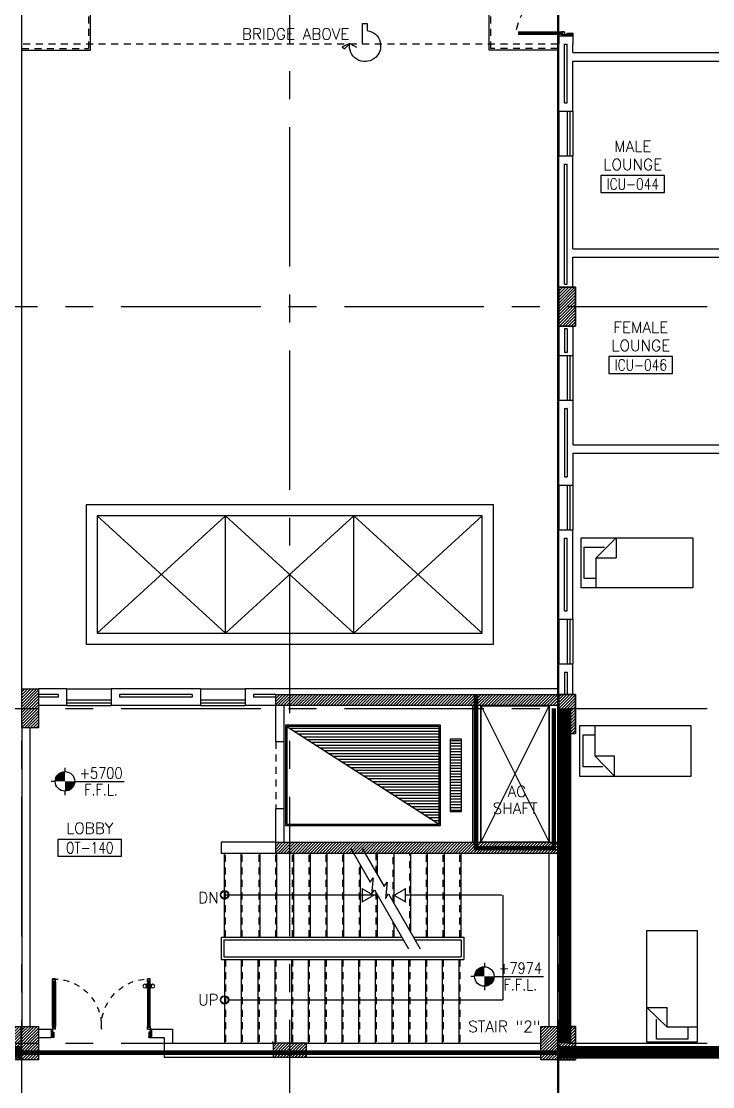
# Model space of a CAD drawing. Extents: x 275967.8 to 276060, y 57291.9 to 57371.4.
# Drawn here: x 276010.75 to 276023.13, y 57329.2 to 57348.29 of the extents above; entities that cross this region are included whole.
import ezdxf
from ezdxf.enums import TextEntityAlignment as Align

# ---------------------------------------------------------------- set-up
doc = ezdxf.new("R2010")
doc.units = 0
doc.header["$MEASUREMENT"] = 0
for name, pattern in [('CENTERX2', [4, 2.5, -0.5, 0.5, -0.5]), ('DASHED', [0.75, 0.5, -0.25]), ('HIDDEN', [0.375, 0.25, -0.125]), ('HIDDEN2', [0.1875, 0.125, -0.0625])]:
    doc.linetypes.add(name, pattern=pattern)
doc.layers.get('0').update_dxf_attribs({"linetype": 'CONTINUOUS'})
for name, color, linetype in [('AXES', 11, 'CENTERX2'), ('COL', 5, 'CONTINUOUS'), ('DOOR', 7, 'CONTINUOUS'), ('FireCompart', 7, 'DASHED'), ('firezone', 4, 'CONTINUOUS'), ('FUR', 4, 'CONTINUOUS'), ('HAT', 8, 'CONTINUOUS'), ('HIDDEN', 9, 'HIDDEN2'), ('INSUL', 4, 'CONTINUOUS'), ('LEV-PL', 3, 'CONTINUOUS'), ('LIFTS', 3, 'CONTINUOUS'), ('RM-BOX', 4, 'CONTINUOUS'), ('RM-NAME', 2, 'CONTINUOUS'), ('RM-NO', 2, 'CONTINUOUS'), ('ROOF', 7, 'CONTINUOUS'), ('SHAFT', 3, 'CONTINUOUS'), ('SkyLight', 7, 'CONTINUOUS'), ('STR', 5, 'CONTINUOUS'), ('WALL', 2, 'CONTINUOUS'), ('WIN', 3, 'CONTINUOUS')]:
    doc.layers.add(name, color=color, linetype=linetype)
doc.styles.add('ROMANS', font='ROMANS.shx', dxfattribs={"width": 0.6})
doc.styles.add('S', font='ROMANS.SHX')
doc.styles.get("Standard").update_dxf_attribs({"font": 'TXT.shx'})
doc.linetypes.add('SMOKE', pattern='A,0.5,-0.2,["SMOKE",Standard,S=0.1,R=0,X=-0.1,Y=-0.05],-0.5', length=1.2)

# ---------------------------------------------------------------- blocks, each defined once
blk = doc.blocks.new('RM1')
at = {"layer": 'RM-BOX'}
blk.add_lwpolyline([(570, -200), (-570, -200), (-570, -500), (570, -500)], close=True, dxfattribs=at)
at = {"layer": 'RM-NAME', "style": 'ROMANS'}
for tag, p in [('ROOMNAME1', (0, 324)), ('ROOMNAME2', (0, 0))]:
    blk.add_attdef(tag, text='', height=200, dxfattribs=at).set_placement(p, align=Align.MIDDLE)
at = {"layer": 'RM-NO', "style": 'ROMANS', "width": 0.8}
blk.add_attdef('ROOMNO', text='', height=200, dxfattribs=at).set_placement((0, -350), align=Align.MIDDLE)
blk = doc.blocks.new('*X642')
at = {"color": 0}
for p, q in [((61359, 153159), (61540, 153340)), ((61359, 153212), (61487, 153340)), ((61359, 153265), (61434, 153340)), ((61359, 153318), (61380, 153340)), ((61393, 153140), (61593, 153340)), ((61446, 153140), (61646, 153340)), ((61499, 153140), (61699, 153340)), ((61552, 153140), (61752, 153340)), ((61605, 153140), (61805, 153340)), ((61658, 153140), (61858, 153340)), ((61711, 153140), (61911, 153340)), ((61764, 153140), (61964, 153340)), ((61817, 153140), (62017, 153340)), ((61870, 153140), (62070, 153340)), ((61923, 153140), (62123, 153340)), ((61976, 153140), (62176, 153340)), ((62029, 153140), (62229, 153340)), ((62082, 153140), (62282, 153340)), ((62135, 153140), (62335, 153340)), ((62188, 153140), (62388, 153340)), ((62241, 153140), (62441, 153340)), ((62294, 153140), (62494, 153340)), ((62347, 153140), (62547, 153340)), ((62400, 153140), (62600, 153340)), ((62453, 153140), (62653, 153340)), ((62506, 153140), (62706, 153340)), ((62559, 153140), (62759, 153340)), ((62612, 153140), (62812, 153340)), ((62665, 153140), (62865, 153340)), ((62718, 153140), (62918, 153340)), ((62771, 153140), (62971, 153340)), ((62825, 153140), (63025, 153340)), ((62878, 153140), (63078, 153340)), ((62931, 153140), (63131, 153340)), ((62984, 153140), (63184, 153340)), ((63037, 153140), (63237, 153340)), ((63090, 153140), (63290, 153340)), ((63143, 153140), (63343, 153340)), ((63196, 153140), (63396, 153340)), ((63249, 153140), (63449, 153340)), ((63302, 153140), (63502, 153340)), ((63355, 153140), (63555, 153340)), ((63408, 153140), (63608, 153340)), ((63461, 153140), (63661, 153340)), ((63514, 153140), (63714, 153340)), ((63567, 153140), (63767, 153340)), ((63620, 153140), (63820, 153340)), ((63673, 153140), (63873, 153340)), ((63726, 153140), (63926, 153340)), ((63779, 153140), (63979, 153340)), ((63832, 153140), (64032, 153340)), ((63885, 153140), (64085, 153340)), ((63938, 153140), (64138, 153340)), ((63991, 153140), (64191, 153340)), ((64044, 153140), (64244, 153340)), ((64097, 153140), (64297, 153340)), ((64150, 153140), (64350, 153340)), ((64203, 153140), (64403, 153340)), ((64256, 153140), (64456, 153340)), ((64309, 153140), (64509, 153340)), ((64362, 153140), (64562, 153340)), ((64416, 153140), (64616, 153340)), ((64469, 153140), (64669, 153340)), ((64522, 153140), (64722, 153340)), ((64575, 153140), (64775, 153340)), ((64628, 153140), (64828, 153340)), ((64681, 153140), (64881, 153340)), ((64734, 153140), (64934, 153340)), ((64787, 153140), (64987, 153340)), ((64840, 153140), (65040, 153340)), ((64893, 153140), (65093, 153340)), ((64946, 153140), (65146, 153340)), ((64999, 153140), (65199, 153340)), ((65052, 153140), (65252, 153340)), ((65105, 153140), (65305, 153340)), ((65158, 153140), (65358, 153340)), ((65211, 153140), (65411, 153340)), ((65264, 153140), (65464, 153340)), ((65317, 153140), (65517, 153340)), ((65370, 153140), (65570, 153340)), ((65423, 153140), (65623, 153340)), ((65476, 153140), (65676, 153340)), ((65529, 153140), (65729, 153340)), ((65582, 153140), (65782, 153340)), ((65635, 153140), (65835, 153340)), ((65688, 153140), (65888, 153340)), ((65741, 153140), (65941, 153340)), ((65794, 153140), (65994, 153340)), ((65847, 153140), (66047, 153340)), ((65900, 153140), (66100, 153340)), ((65953, 153140), (66153, 153340)), ((66007, 153140), (66207, 153340)), ((66060, 153140), (66260, 153340)), ((66113, 153140), (66313, 153340)), ((66166, 153140), (66366, 153340)), ((66219, 153140), (66409, 153330)), ((66272, 153140), (66409, 153277)), ((66325, 153140), (66409, 153224)), ((66378, 153140), (66409, 153171))]:
    blk.add_line(p, q, dxfattribs=at)
blk = doc.blocks.new('*X641')
at = {"color": 0}
for p, q in [((61359, 155811), (61538, 155990)), ((61359, 155864), (61485, 155990)), ((61359, 155917), (61432, 155990)), ((61359, 155970), (61379, 155990)), ((61391, 155790), (61591, 155990)), ((61444, 155790), (61644, 155990)), ((61497, 155790), (61697, 155990)), ((61550, 155790), (61750, 155990)), ((61603, 155790), (61803, 155990)), ((61656, 155790), (61856, 155990)), ((61709, 155790), (61909, 155990)), ((61762, 155790), (61962, 155990)), ((61815, 155790), (62015, 155990)), ((61868, 155790), (62068, 155990)), ((61921, 155790), (62121, 155990)), ((61974, 155790), (62174, 155990)), ((62027, 155790), (62227, 155990)), ((62080, 155790), (62280, 155990)), ((62133, 155790), (62333, 155990)), ((62186, 155790), (62386, 155990)), ((62240, 155790), (62440, 155990)), ((62293, 155790), (62493, 155990)), ((62346, 155790), (62546, 155990)), ((62399, 155790), (62599, 155990)), ((62452, 155790), (62652, 155990)), ((62505, 155790), (62705, 155990)), ((62558, 155790), (62758, 155990)), ((62611, 155790), (62811, 155990)), ((62664, 155790), (62864, 155990)), ((62717, 155790), (62917, 155990)), ((62770, 155790), (62970, 155990)), ((62823, 155790), (63023, 155990)), ((62876, 155790), (63076, 155990)), ((62929, 155790), (63129, 155990)), ((62982, 155790), (63182, 155990)), ((63035, 155790), (63235, 155990)), ((63088, 155790), (63288, 155990)), ((63141, 155790), (63341, 155990)), ((63194, 155790), (63394, 155990)), ((63247, 155790), (63447, 155990)), ((63300, 155790), (63500, 155990)), ((63353, 155790), (63553, 155990)), ((63406, 155790), (63606, 155990)), ((63459, 155790), (63659, 155990)), ((63512, 155790), (63712, 155990)), ((63565, 155790), (63765, 155990)), ((63618, 155790), (63818, 155990)), ((63671, 155790), (63871, 155990)), ((63724, 155790), (63924, 155990)), ((63777, 155790), (63977, 155990)), ((63830, 155790), (64030, 155990)), ((63884, 155790), (64084, 155990)), ((63937, 155790), (64137, 155990)), ((63990, 155790), (64190, 155990)), ((64043, 155790), (64243, 155990)), ((64096, 155790), (64296, 155990)), ((64149, 155790), (64349, 155990)), ((64202, 155790), (64402, 155990)), ((64255, 155790), (64455, 155990)), ((64308, 155790), (64508, 155990)), ((64361, 155790), (64561, 155990)), ((64414, 155790), (64614, 155990)), ((64467, 155790), (64667, 155990)), ((64520, 155790), (64720, 155990)), ((64573, 155790), (64773, 155990)), ((64626, 155790), (64826, 155990)), ((64679, 155790), (64879, 155990)), ((64732, 155790), (64932, 155990)), ((64785, 155790), (64985, 155990)), ((64838, 155790), (65038, 155990)), ((64891, 155790), (65091, 155990)), ((64944, 155790), (65144, 155990)), ((64997, 155790), (65197, 155990)), ((65050, 155790), (65250, 155990)), ((65103, 155790), (65303, 155990)), ((65156, 155790), (65356, 155990)), ((65209, 155790), (65409, 155990)), ((65262, 155790), (65462, 155990)), ((65315, 155790), (65515, 155990)), ((65368, 155790), (65568, 155990)), ((65421, 155790), (65621, 155990)), ((65475, 155790), (65675, 155990)), ((65528, 155790), (65728, 155990)), ((65581, 155790), (65781, 155990)), ((65634, 155790), (65834, 155990)), ((65687, 155790), (65887, 155990)), ((65740, 155790), (65940, 155990)), ((65793, 155790), (65993, 155990)), ((65846, 155790), (66046, 155990)), ((65899, 155790), (66099, 155990)), ((65952, 155790), (66152, 155990)), ((66005, 155790), (66205, 155990)), ((66058, 155790), (66258, 155990)), ((66111, 155790), (66311, 155990)), ((66164, 155790), (66364, 155990)), ((66217, 155790), (66409, 155982)), ((66270, 155790), (66409, 155929)), ((66323, 155790), (66409, 155876)), ((66376, 155790), (66409, 155823))]:
    blk.add_line(p, q, dxfattribs=at)
blk = doc.blocks.new('*X634')
at = {"color": 0}
for p, q in [((140176, 227700), (140376, 227700)), ((140176, 227650), (140376, 227650)), ((140176, 227600), (140376, 227600)), ((140176, 227550), (140376, 227550)), ((140176, 227500), (140376, 227500)), ((140176, 227450), (140376, 227450)), ((140176, 227400), (140376, 227400)), ((140176, 227350), (140376, 227350)), ((140176, 227300), (140376, 227300)), ((140176, 227250), (140376, 227250)), ((140176, 227200), (140376, 227200)), ((140176, 227150), (140376, 227150)), ((140176, 227100), (140376, 227100)), ((140176, 227050), (140376, 227050)), ((140176, 227000), (140376, 227000)), ((140176, 226950), (140376, 226950)), ((140176, 226900), (140376, 226900)), ((140176, 226850), (140376, 226850)), ((140176, 226800), (140376, 226800)), ((140176, 226750), (140376, 226750)), ((140176, 226700), (140376, 226700)), ((140176, 226650), (140376, 226650)), ((140176, 226600), (140376, 226600)), ((140176, 226550), (140376, 226550)), ((140176, 226500), (140376, 226500)), ((140176, 226450), (140376, 226450))]:
    blk.add_line(p, q, dxfattribs=at)
blk = doc.blocks.new('*X635')
at = {"color": 0}
for p, q in [((477438, 147300), (480112, 147300)), ((477516, 147250), (480112, 147250)), ((477594, 147200), (480112, 147200)), ((477671, 147150), (480112, 147150)), ((477749, 147100), (480112, 147100)), ((477827, 147050), (480112, 147050)), ((477905, 147000), (480112, 147000)), ((477983, 146950), (480112, 146950)), ((478061, 146900), (480112, 146900)), ((478139, 146850), (480112, 146850)), ((478216, 146800), (480112, 146800)), ((478294, 146750), (480112, 146750)), ((478372, 146700), (480112, 146700)), ((478450, 146650), (480112, 146650)), ((478528, 146600), (480112, 146600)), ((478606, 146550), (480112, 146550)), ((478684, 146500), (480112, 146500)), ((478761, 146450), (480112, 146450)), ((478839, 146400), (480112, 146400)), ((478917, 146350), (480112, 146350)), ((478995, 146300), (480112, 146300)), ((479073, 146250), (480112, 146250)), ((479151, 146200), (480112, 146200)), ((479229, 146150), (480112, 146150)), ((479306, 146100), (480112, 146100)), ((479384, 146050), (480112, 146050)), ((479462, 146000), (480112, 146000)), ((479540, 145950), (480112, 145950)), ((479618, 145900), (480112, 145900)), ((479696, 145850), (480112, 145850)), ((479774, 145800), (480112, 145800)), ((479851, 145750), (480112, 145750)), ((479929, 145700), (480112, 145700)), ((480007, 145650), (480112, 145650)), ((480085, 145600), (480112, 145600))]:
    blk.add_line(p, q, dxfattribs=at)
blk = doc.blocks.new('LEV1')
at = {"layer": 'LEV-PL'}
for p, q in [((0, 245), (0, 175)), ((-175, 0), (-245, 0)), ((175, 0), (1061, 0)), ((0, -175), (0, -245))]:
    blk.add_line(p, q, dxfattribs=at)
at = {"layer": 'LEV-PL', "const_width": 175}
for points in [[(-88, 0, -0.414214), (0, 88, -1)], [(88, 0, -0.414214), (0, -88, -1)]]:
    blk.add_lwpolyline(points, format="xyb", dxfattribs=at)
at = {"layer": 'LEV-PL'}
blk.add_circle((0, 0), 175, dxfattribs=at)
at = {"layer": 'LEV-PL', "color": 4, "style": 'S', "width": 0.85}
for tag, p in [('+0000', (646, 50)), ('F.F.L.', (646, -250))]:
    blk.add_attdef(tag, text='', height=200, dxfattribs=at).set_placement(p, align=Align.CENTER)
blk = doc.blocks.new('C11')
at = {"layer": 'HAT'}
h = blk.add_hatch(dxfattribs=at)
h.set_pattern_fill('ANSI31', color=256, scale=300, style=0)
h.set_pattern_definition([(45, (-248556.182, -75061.005), (-26.5165043, 26.5165043), [])])
h.paths.add_polyline_path([(300, 700), (0, 700), (0, 350), (300, 350)])
h.paths.add_polyline_path([(300, 350), (0, 350), (0, 0), (300, 0)])
at = {"layer": 'COL'}
blk.add_lwpolyline([(300, 700), (300, 0), (0, 0), (0, 700)], close=True, dxfattribs=at)
blk = doc.blocks.new('C5V')
at = {"layer": 'HAT'}
h = blk.add_hatch(dxfattribs=at)
h.set_pattern_fill('ANSI31', color=256, scale=300, style=0)
h.set_pattern_definition([(45, (-249196.182, -54711.005), (-26.5165043, 26.5165043), [])])
h.paths.add_polyline_path([(-20, 600), (-320, 600), (-320, 300), (-20, 300)])
h.paths.add_polyline_path([(-20, 300), (-320, 300), (-320, 0), (-20, 0)])
h = blk.add_hatch(dxfattribs=at)
h.set_pattern_fill('ANSI31', color=256, scale=300, style=0)
h.set_pattern_definition([(45, (-248876.182, -54711.005), (-26.5165043, 26.5165043), [])])
h.paths.add_polyline_path([(300, 600), (0, 600), (0, 300), (300, 300)])
h.paths.add_polyline_path([(300, 300), (0, 300), (0, 0), (300, 0)])
at = {"layer": 'COL'}
for points in [[(-20, 600), (-20, 0), (-320, 0), (-320, 600)], [(300, 600), (300, 0), (0, 0), (0, 600)]]:
    blk.add_lwpolyline(points, close=True, dxfattribs=at)
blk = doc.blocks.new('A$C272A55A0')
at = {"layer": 'DOOR', "color": 0, "linetype": 'ByBlock'}
for p, q in [((0, 900), (0, 1050)), ((50, 1050), (0, 1050)), ((50, 950), (50, 1050)), ((1750, 950), (1750, 1050)), ((1750, 1050), (1800, 1050)), ((1800, 1050), (1800, 900)), ((0, 900), (25, 900)), ((25, 950), (50, 950)), ((25, 900), (25, 950)), ((75, 900), (25, 900)), ((25, 850), (25, 900)), ((42, 850), (25, 850)), ((58, 870), (42, 870)), ((42, 870), (42, 850)), ((58, 850), (58, 870)), ((75, 850), (58, 850)), ((75, 900), (75, 850)), ((1725, 900), (1775, 900)), ((1725, 900), (1725, 850)), ((1725, 850), (1742, 850)), ((1742, 870), (1758, 870)), ((1742, 850), (1742, 870)), ((1775, 950), (1750, 950)), ((1758, 870), (1758, 850)), ((1758, 850), (1775, 850)), ((1775, 900), (1775, 950)), ((1800, 900), (1775, 900)), ((1775, 850), (1775, 900)), ((25, 50), (42, 50)), ((25, 50), (25, 0)), ((25, 0), (75, 0)), ((75, 0), (25, 0)), ((42, 50), (42, 30)), ((42, 30), (58, 30)), ((58, 50), (75, 50)), ((58, 50), (58, 30)), ((75, 50), (75, 0)), ((1718, 160), (1709, 160)), ((1709, 95), (1709, 160)), ((1718, 95), (1709, 95)), ((1725, 173), (1718, 173)), ((1718, 173), (1718, 83)), ((1718, 95), (1718, 160)), ((1725, 83), (1718, 83)), ((1742, 50), (1725, 50)), ((1725, 50), (1725, 0)), ((1775, 0), (1725, 0)), ((1725, 0), (1775, 0)), ((1742, 50), (1742, 30)), ((1758, 30), (1742, 30)), ((1775, 50), (1758, 50)), ((1758, 50), (1758, 30)), ((1775, 173), (1782, 173)), ((1775, 83), (1782, 83)), ((1775, 50), (1775, 0)), ((1782, 173), (1782, 83)), ((1782, 160), (1791, 160)), ((1782, 95), (1782, 160)), ((1782, 95), (1791, 95)), ((1791, 95), (1791, 160))]:
    blk.add_line(p, q, dxfattribs=at)
at = {"layer": 'DOOR', "color": 9, "linetype": 'ByBlock'}
for p, q in [((50, 1050), (0, 1010)), ((50, 1050), (0, 937)), ((50, 1050), (37, 950)), ((1750, 1050), (1800, 1010)), ((1750, 1050), (1800, 937)), ((1750, 1050), (1763, 950))]:
    blk.add_line(p, q, dxfattribs=at)
at = {"layer": 'DOOR', "linetype": 'ByBlock'}
for p, q in [((25, 850), (25, 50)), ((42, 850), (42, 50)), ((58, 850), (58, 50)), ((75, 50), (75, 850)), ((1725, 50), (1725, 850)), ((1742, 850), (1742, 50)), ((1758, 850), (1758, 50)), ((1775, 850), (1775, 50))]:
    blk.add_line(p, q, dxfattribs=at)
at = {"layer": 'DOOR', "color": 0, "linetype": 'ByBlock'}
for centre in [(1676, 128), (1824, 128)]:
    blk.add_circle(centre, 32.4, dxfattribs=at)
at = {"layer": 'DOOR', "color": 9, "linetype": 'ByBlock'}
for centre, radius, start, end in [((50, 1050), 54.4, 203.2074, 270), ((50, 1050), 74.4, 227.7764, 270), ((50, 1050), 94.4, 238.0182, 270), ((50, 1050), 34.4, 180, 270), ((50, 1050), 14.4, 180, 270), ((1750, 1050), 14.4, 270, 0), ((1750, 1050), 34.4, 270, 0), ((1750, 1050), 54.4, 270, 336.7926), ((1750, 1050), 74.4, 270, 312.2236), ((1750, 1050), 94.4, 270, 301.9818), ((50, 1050), 114, 244.0838, 257.3774), ((50, 1050), 134, 248.1598, 259.28), ((50, 1050), 154, 251.1053, 256.2858), ((1750, 1050), 114, 282.6226, 295.9162), ((1750, 1050), 134, 280.72, 291.8402), ((1750, 1050), 154, 283.7142, 288.8947)]:
    blk.add_arc(centre, radius, start, end, dxfattribs=at)
at = {"layer": 'DOOR', "linetype": 'HIDDEN', "ltscale": 0.5}
for centre, start, end in [((50, 851), 268.3174, 3.2965), ((1750, 851), 176.7035, 271.6826)]:
    blk.add_arc(centre, 851, start, end, dxfattribs=at)
at = {"layer": 'WALL', "linetype": 'ByBlock'}
blk.add_line((1800, 900), (1800, 1050), dxfattribs=at)

msp = doc.modelspace()

# ---------------------------------------------------------------- hatches: boundary and pattern name
at = {"layer": 'HAT'}
h = msp.add_hatch(dxfattribs=at)
h.set_pattern_fill('ANSI31', color=256, scale=0.3, style=0)
h.set_pattern_definition([(45, (275626.990267, 57287.851927), (-0.0265165043, 0.0265165043), [])])
h.paths.add_polyline_path([(276015.5555, 57329.9829), (276015.2555, 57329.9829), (276015.2555, 57329.7329), (276015.5555, 57329.7329)])
h.paths.add_polyline_path([(276015.8555, 57329.9829), (276015.5555, 57329.9829), (276015.5555, 57329.7329), (276015.8555, 57329.7329)])

# ---------------------------------------------------------------- linework, layer by layer
at = {"layer": 'AXES'}
for p, q in [((276015.5555, 57291.8986), (276015.5555, 57370.7113)), ((276010.7555, 57291.8986), (276010.7555, 57370.3613)), ((276020.3555, 57291.8986), (276020.3555, 57370.3613)), ((276020.3755, 57291.8986), (276020.3755, 57370.3613)), ((275968.5355, 57343.1829), (276036.5755, 57343.1829)), ((275968.5355, 57335.9829), (276036.5755, 57335.9829)), ((275968.5355, 57329.9829), (276036.5755, 57329.9829))]:
    msp.add_line(p, q, dxfattribs=at)
at = {"layer": 'COL'}
for points in [[(276020.3555, 57336.2329), (276020.3555, 57336.0329), (276015.3055, 57336.0329), (276015.3055, 57336.2329)], [(276020.3555, 57333.5829), (276020.3555, 57333.3829), (276015.3055, 57333.3829), (276015.3055, 57333.5829)], [(276015.2555, 57329.9829), (276015.2555, 57329.7329), (276015.8555, 57329.7329), (276015.8555, 57329.9829)]]:
    msp.add_lwpolyline(points, close=True, dxfattribs=at)
at = {"layer": 'DOOR', "linetype": 'ByBlock'}
for p, q in [((276019.6505, 57348.1079), (276020.4255, 57348.1079)), ((276020.4255, 57348.0909), (276019.6505, 57348.0909)), ((276020.4255, 57348.0749), (276019.6505, 57348.0749)), ((276020.4255, 57348.0579), (276019.6505, 57348.0579))]:
    msp.add_line(p, q, dxfattribs=at)
at = {"layer": 'DOOR', "color": 0, "linetype": 'ByBlock'}
for p, q in [((276020.4255, 57348.1079), (276020.4255, 57348.0909)), ((276020.4755, 57348.1079), (276020.4255, 57348.1079)), ((276020.4255, 57348.0909), (276020.4455, 57348.0909)), ((276020.4255, 57348.0749), (276020.4255, 57348.0579)), ((276020.4455, 57348.0749), (276020.4255, 57348.0749)), ((276020.4255, 57348.0579), (276020.4755, 57348.0579)), ((276020.4455, 57348.0909), (276020.4455, 57348.0749)), ((276020.4755, 57348.1079), (276020.4755, 57348.0579)), ((276020.4755, 57348.0329), (276020.4755, 57348.0579)), ((276020.4755, 57348.0579), (276020.5255, 57348.0579)), ((276020.6255, 57348.0329), (276020.4755, 57348.0329)), ((276020.5255, 57348.0829), (276020.6255, 57348.0829)), ((276020.5255, 57348.0579), (276020.5255, 57348.0829)), ((276020.6255, 57348.0829), (276020.6255, 57348.0329))]:
    msp.add_line(p, q, dxfattribs=at)
at = {"layer": 'DOOR', "color": 9, "linetype": 'ByBlock'}
for q in [(276020.5118, 57348.0329), (276020.5255, 57348.0696), (276020.5854, 57348.0329)]:
    msp.add_line((276020.6255, 57348.0829), q, dxfattribs=at)
at = {"layer": 'DOOR', "linetype": 'HIDDEN', "ltscale": 0.5}
msp.add_arc((276020.5827, 57347.9507), 0.9881, 96.23105, 173.76905, dxfattribs=at)
at = {"layer": 'DOOR', "color": 9, "linetype": 'ByBlock'}
for radius, start, end in [(0.1544, 193.71423, 198.89471), (0.1344, 190.71998, 201.84015), (0.1144, 192.62257, 205.91616), (0.0944, 180, 211.98181), (0.0744, 180, 222.22357), (0.0544, 180, 246.79262), (0.0344, 180, 270), (0.0144, 180, 270)]:
    msp.add_arc((276020.6255, 57348.0829), radius, start, end, dxfattribs=at)
at = {"layer": 'FireCompart', "ltscale": 0.3, "const_width": 0.08}
for points in [[(276020.2859, 57335.9829), (276020.2859, 57333.4771), (276018.892, 57333.4771), (276018.892, 57336.2329)], [(276010.7051, 57329.814), (276020.3555, 57329.814)]]:
    msp.add_lwpolyline(points, dxfattribs=at)
at = {"layer": 'firezone', "linetype": 'SMOKE', "const_width": 0.225}
for points in [[(276020.4865, 57335.9829), (276020.4865, 57329.9829)], [(276003.2855, 57329.8183), (276010.7355, 57329.8183)], [(276020.381, 57329.8183), (276035.0264, 57329.8183)]]:
    msp.add_lwpolyline(points, dxfattribs=at)
at = {"layer": 'FUR'}
for p, q in [((276020.7766, 57339.0411), (276022.7766, 57339.0411)), ((276020.7766, 57338.1411), (276020.7766, 57339.0411)), ((276021.0482, 57338.68), (276021.4016, 57339.0411)), ((276021.4016, 57339.0411), (276021.4016, 57338.68)), ((276022.7766, 57339.0411), (276022.7766, 57338.1411)), ((276020.832, 57338.869), (276021.1917, 57338.869)), ((276020.832, 57338.311), (276020.832, 57338.869)), ((276021.0482, 57338.68), (276021.4016, 57338.68)), ((276021.0482, 57338.1411), (276021.0482, 57338.68)), ((276021.0482, 57338.311), (276020.832, 57338.311)), ((276022.7766, 57338.1411), (276020.7766, 57338.1411)), ((276022.7494, 57335.6704), (276020.7494, 57335.6704)), ((276020.7494, 57335.6704), (276020.7494, 57334.7704)), ((276021.021, 57335.6704), (276021.021, 57335.1316)), ((276022.7494, 57334.7704), (276022.7494, 57335.6704)), ((276020.8048, 57335.5005), (276020.8048, 57334.9426)), ((276021.021, 57335.5005), (276020.8048, 57335.5005)), ((276021.021, 57335.1316), (276021.3744, 57335.1316)), ((276021.021, 57335.1316), (276021.3744, 57334.7704)), ((276021.3744, 57334.7704), (276021.3744, 57335.1316)), ((276020.8048, 57334.9426), (276021.1645, 57334.9426)), ((276020.7494, 57334.7704), (276022.7494, 57334.7704)), ((276021.9549, 57329.9995), (276021.9549, 57331.9995)), ((276021.9549, 57331.9995), (276022.8549, 57331.9995)), ((276022.8549, 57331.9995), (276022.8549, 57329.9995)), ((276021.9549, 57330.6245), (276022.3161, 57330.6245)), ((276022.3161, 57330.2711), (276021.9549, 57330.6245)), ((276022.3161, 57330.2711), (276022.3161, 57330.6245)), ((276022.1271, 57330.0549), (276022.1271, 57330.4146)), ((276022.8549, 57330.2711), (276022.3161, 57330.2711)), ((276022.685, 57330.2711), (276022.685, 57330.0549)), ((276022.685, 57330.0549), (276022.1271, 57330.0549)), ((276022.8549, 57329.9995), (276021.9549, 57329.9995))]:
    msp.add_line(p, q, dxfattribs=at)
at = {"layer": 'HIDDEN'}
for p, q in [((276020.3555, 57347.8829), (276010.7555, 57347.8829)), ((276015.3055, 57335.3829), (276015.3055, 57334.1829))]:
    msp.add_line(p, q, dxfattribs=at)
at = {"layer": 'INSUL'}
for p, q in [((276020.4755, 57346.8329), (276020.4755, 57347.8829)), ((276020.4755, 57347.8829), (276020.5255, 57347.8829)), ((276020.5255, 57346.8329), (276020.5255, 57347.8829)), ((276020.4755, 57346.8329), (276020.5255, 57346.8329)), ((276020.4755, 57343.5859), (276020.4755, 57345.7329)), ((276020.4755, 57345.7329), (276020.5255, 57345.7329)), ((276020.5255, 57343.5859), (276020.5255, 57345.7329)), ((276020.4785, 57343.5829), (276020.5225, 57343.5829)), ((276020.4755, 57342.7829), (276020.4755, 57342.3609)), ((276020.5255, 57342.7829), (276020.4755, 57342.7829)), ((276020.5255, 57342.7829), (276020.5255, 57342.3609)), ((276020.5225, 57342.3579), (276020.4785, 57342.3579)), ((276020.4755, 57341.3549), (276020.4755, 57340.1329)), ((276020.4785, 57341.3579), (276020.5225, 57341.3579)), ((276020.5255, 57341.3549), (276020.5255, 57340.1329)), ((276020.4755, 57340.1329), (276020.5255, 57340.1329)), ((276020.4755, 57337.7329), (276020.4755, 57339.0329)), ((276020.4755, 57339.0329), (276020.5255, 57339.0329)), ((276020.5255, 57337.7329), (276020.5255, 57339.0329)), ((276020.4755, 57337.7329), (276020.5255, 57337.7329)), ((276020.4755, 57336.6329), (276020.4755, 57336.2329)), ((276020.4755, 57336.6329), (276020.5255, 57336.6329)), ((276020.5255, 57336.6329), (276020.5255, 57336.2329)), ((276011.4055, 57336.2329), (276011.0555, 57336.2329)), ((276011.4055, 57336.1829), (276011.0555, 57336.1829)), ((276011.4055, 57336.2329), (276011.4055, 57336.1829)), ((276012.5055, 57336.2329), (276012.5055, 57336.1829)), ((276013.8055, 57336.2329), (276012.5055, 57336.2329)), ((276013.8055, 57336.1829), (276012.5055, 57336.1829)), ((276013.8055, 57336.2329), (276013.8055, 57336.1829)), ((276015.3055, 57336.2329), (276014.9055, 57336.2329)), ((276014.9055, 57336.2329), (276014.9055, 57336.1829)), ((276015.3055, 57336.1829), (276014.9055, 57336.1829))]:
    msp.add_line(p, q, dxfattribs=at)
for centre, start, end in [((276020.4785, 57343.5859), 180, 270), ((276020.5225, 57343.5859), 270, 360), ((276020.4785, 57342.3609), 180, 270), ((276020.5225, 57342.3609), 270, 0), ((276020.4785, 57341.3549), 90, 180), ((276020.5225, 57341.3549), 0, 90)]:
    msp.add_arc(centre, 0.003, start, end, dxfattribs=at)
at = {"layer": 'LIFTS'}
for p, q in [((276015.5055, 57335.6579), (276018.2305, 57333.9079)), ((276015.4555, 57334.1829), (276015.4555, 57335.3829))]:
    msp.add_line(p, q, dxfattribs=at)
for points in [[(276015.4805, 57333.8829), (276018.2555, 57333.8829), (276018.2555, 57335.6829), (276015.4805, 57335.6829)], [(276015.5055, 57333.9079), (276018.2305, 57333.9079), (276018.2305, 57335.6579), (276015.5055, 57335.6579)], [(276018.4305, 57334.1329), (276018.6305, 57334.1329), (276018.6305, 57335.4329), (276018.4305, 57335.4329)]]:
    msp.add_lwpolyline(points, close=True, dxfattribs=at)
at = {"layer": 'RM-NAME'}
for p, q in [((276016.6291, 57347.8994), (276016.4967, 57347.8364)), ((276016.4967, 57347.8364), (276016.5385, 57347.802)), ((276016.5385, 57347.802), (276016.6291, 57347.8994)), ((276016.6291, 57347.8994), (276016.752, 57347.829))]:
    msp.add_line(p, q, dxfattribs=at)
at = {"layer": 'ROOF'}
for p, q in [((276010.7555, 57336.2329), (276010.7555, 57348.2079)), ((276020.3555, 57336.2329), (276020.3555, 57347.8829))]:
    msp.add_line(p, q, dxfattribs=at)
at = {"layer": 'SHAFT'}
for p, q in [((276020.2055, 57336.0329), (276018.9805, 57333.5829)), ((276018.9805, 57336.0329), (276020.2055, 57333.5829))]:
    msp.add_line(p, q, dxfattribs=at)
at = {"layer": 'SHAFT', "color": 0, "linetype": 'ByBlock', "ltscale": 0.3}
msp.add_lwpolyline([(276016.8574, 57347.8994), (276016.8574, 57348.2563), (276016.9418, 57348.2563), (276016.9418, 57348.1294, -2.4782246), (276016.6291, 57347.8994)], format="xyb", dxfattribs=at)
at = {"layer": 'SkyLight'}
for p, q in [((276019.2055, 57339.6329), (276011.9055, 57339.6329)), ((276011.9055, 57339.6329), (276011.9055, 57337.1329)), ((276019.2055, 57337.1329), (276019.2055, 57339.6329)), ((276019.0055, 57339.4329), (276012.1055, 57339.4329)), ((276012.1055, 57339.4329), (276012.1055, 57337.3329)), ((276014.4055, 57339.4329), (276012.1055, 57337.3329)), ((276012.1055, 57339.4329), (276014.4055, 57337.3329)), ((276016.7055, 57337.3329), (276014.4055, 57339.4329)), ((276014.4055, 57337.3329), (276016.7055, 57339.4329)), ((276014.4055, 57337.3329), (276014.4055, 57339.4329)), ((276014.4055, 57337.3329), (276014.4055, 57339.4329)), ((276019.0055, 57339.4329), (276016.7055, 57337.3329)), ((276016.7055, 57339.4329), (276019.0055, 57337.3329)), ((276016.7055, 57337.3329), (276016.7055, 57339.4329)), ((276016.7055, 57337.3329), (276016.7055, 57339.4329)), ((276019.0055, 57337.3329), (276019.0055, 57339.4329)), ((276012.1055, 57337.3329), (276019.0055, 57337.3329)), ((276011.9055, 57337.1329), (276019.2055, 57337.1329))]:
    msp.add_line(p, q, dxfattribs=at)
at = {"layer": 'STR'}
for p, q in [((276016.641, 57333.4824), (276016.9942, 57332.8706)), ((276016.8481, 57333.4824), (276017.2457, 57332.7936)), ((276014.3855, 57331.8829), (276014.3855, 57333.3829)), ((276014.6855, 57331.8829), (276014.6855, 57333.3829)), ((276015.0255, 57331.8829), (276015.0255, 57333.3829)), ((276015.3255, 57331.8829), (276015.3255, 57333.3829)), ((276015.6255, 57331.8829), (276015.6255, 57333.3829)), ((276015.9255, 57331.8829), (276015.9255, 57333.3829)), ((276016.2255, 57331.8829), (276016.2255, 57333.3829)), ((276016.5255, 57331.8829), (276016.5255, 57333.3829)), ((276017.1255, 57333.0019), (276017.1255, 57333.3829)), ((276017.4255, 57332.4822), (276017.4255, 57333.3829)), ((276017.7255, 57331.9626), (276017.7255, 57333.3829)), ((276018.0255, 57331.8829), (276018.0255, 57333.3829)), ((276018.3255, 57331.8829), (276018.3255, 57333.3829)), ((276018.6255, 57331.8829), (276018.6255, 57333.3829)), ((276016.8255, 57331.8829), (276016.8255, 57333.1628)), ((276017.0731, 57332.734), (276017.6844, 57331.6753)), ((276017.1255, 57332.6329), (276014.3855, 57332.6329)), ((276017.1255, 57331.8829), (276017.1255, 57332.6432)), ((276017.3246, 57332.657), (276017.8914, 57331.6753)), ((276019.3555, 57332.6329), (276017.6255, 57332.6329)), ((276019.3755, 57332.6329), (276019.3755, 57330.7579)), ((276017.4255, 57331.8829), (276017.4255, 57332.1236)), ((276014.3255, 57331.8829), (276017.5645, 57331.8829)), ((276014.3255, 57331.8829), (276014.3255, 57331.4829)), ((276014.3755, 57331.8329), (276017.5933, 57331.8329)), ((276014.3755, 57331.8329), (276014.3755, 57331.5329)), ((276017.7715, 57331.8829), (276018.6755, 57331.8829)), ((276017.8004, 57331.8329), (276018.6255, 57331.8329)), ((276018.6255, 57331.8329), (276018.6255, 57331.5329)), ((276018.6755, 57331.8829), (276018.6755, 57331.4829)), ((276014.3255, 57331.4829), (276018.6755, 57331.4829)), ((276014.3755, 57331.5329), (276018.6255, 57331.5329)), ((276014.3855, 57331.4829), (276014.3855, 57329.9829)), ((276014.6855, 57331.4829), (276014.6855, 57329.9829)), ((276014.9855, 57331.4829), (276014.9855, 57329.9829)), ((276015.2855, 57331.4829), (276015.2855, 57329.9829)), ((276015.5855, 57331.4829), (276015.5855, 57329.9829)), ((276015.8855, 57331.4829), (276015.8855, 57329.9829)), ((276016.1855, 57331.4829), (276016.1855, 57329.9829)), ((276016.1855, 57331.4829), (276016.1855, 57329.9829)), ((276016.4855, 57331.4829), (276016.4855, 57329.9829)), ((276016.7855, 57331.4829), (276016.7855, 57329.9829)), ((276017.0855, 57331.4829), (276017.0855, 57329.9829)), ((276017.3855, 57331.4829), (276017.3855, 57329.9829)), ((276017.6855, 57331.4829), (276017.6855, 57329.9829)), ((276017.9855, 57331.4829), (276017.9855, 57329.9829)), ((276018.2855, 57331.4829), (276018.2855, 57329.9829)), ((276018.5855, 57331.4829), (276018.5855, 57329.9829)), ((276014.4834, 57330.7579), (276019.3755, 57330.7579))]:
    msp.add_line(p, q, dxfattribs=at)
at = {"layer": 'STR', "linetype": 'HIDDEN2'}
for p, q in [((276014.4055, 57331.8829), (276014.4055, 57333.3829)), ((276014.7055, 57331.8829), (276014.7055, 57333.3829)), ((276015.0055, 57331.8829), (276015.0055, 57333.3829)), ((276015.3055, 57331.8829), (276015.3055, 57333.3829)), ((276015.6055, 57331.8829), (276015.6055, 57333.3829)), ((276015.9055, 57331.8829), (276015.9055, 57333.3829)), ((276016.2055, 57331.8829), (276016.2055, 57333.3829)), ((276016.5055, 57331.8829), (276016.5055, 57333.3829)), ((276017.1055, 57333.0365), (276017.1055, 57333.3829)), ((276017.4055, 57332.5169), (276017.4055, 57333.3829)), ((276017.7055, 57331.9973), (276017.7055, 57333.3829)), ((276018.0055, 57331.8829), (276018.0055, 57333.3829)), ((276018.3055, 57331.8829), (276018.3055, 57333.3829)), ((276018.6055, 57331.8829), (276018.6055, 57333.3829)), ((276016.8055, 57331.8829), (276016.8055, 57333.1975)), ((276017.1055, 57331.8829), (276017.1055, 57332.6779)), ((276017.4055, 57331.8829), (276017.4055, 57332.1583)), ((276014.4055, 57331.4829), (276014.4055, 57329.9829)), ((276014.7055, 57331.4829), (276014.7055, 57329.9829)), ((276015.0055, 57331.4829), (276015.0055, 57329.9829)), ((276015.3055, 57331.4829), (276015.3055, 57329.9829)), ((276015.6055, 57331.4829), (276015.6055, 57329.9829)), ((276015.9055, 57331.4829), (276015.9055, 57329.9829)), ((276016.2055, 57331.4829), (276016.2055, 57329.9829)), ((276016.2055, 57331.4829), (276016.2055, 57329.9829)), ((276016.5055, 57331.4829), (276016.5055, 57329.9829)), ((276016.8055, 57331.4829), (276016.8055, 57329.9829)), ((276017.1055, 57331.4829), (276017.1055, 57329.9829)), ((276017.4055, 57331.4829), (276017.4055, 57329.9829)), ((276017.7055, 57331.4829), (276017.7055, 57329.9829)), ((276018.0055, 57331.4829), (276018.0055, 57329.9829)), ((276018.3055, 57331.4829), (276018.3055, 57329.9829)), ((276018.6055, 57331.4829), (276018.6055, 57329.9829))]:
    msp.add_line(p, q, dxfattribs=at)
at = {"layer": 'STR'}
for points in [[(276010.7555, 57347.7779), (276011.9855, 57347.7779), (276011.9855, 57350.4129), (276010.7555, 57350.4129)], [(276020.3555, 57347.7779), (276019.1255, 57347.7779), (276019.1255, 57350.4129), (276020.3755, 57350.4129)], [(276016.9942, 57332.8706), (276017.0489, 57332.9481), (276017.0197, 57332.6537), (276017.0731, 57332.734)], [(276017.2457, 57332.7936), (276017.3005, 57332.8711), (276017.2712, 57332.5767), (276017.3246, 57332.657)]]:
    msp.add_lwpolyline(points, dxfattribs=at)
at = {"layer": 'STR', "linetype": 'HIDDEN2'}
for points in [[(276010.7555, 57347.8079), (276011.9555, 57347.8079), (276011.9555, 57350.3829), (276010.7555, 57350.3829)], [(276020.3555, 57347.8079), (276019.1555, 57347.8079), (276019.1555, 57350.3829), (276020.3755, 57350.3829)]]:
    msp.add_lwpolyline(points, dxfattribs=at)
at = {"layer": 'STR', "const_width": 0.0215}
for points in [[(276016.8566, 57332.5175), (276016.8566, 57332.7484), (276017.0566, 57332.6329)], [(276017.6255, 57332.5175), (276017.6255, 57332.7484), (276017.4255, 57332.6329)]]:
    msp.add_lwpolyline(points, close=True, dxfattribs=at)
at = {"layer": 'STR'}
for centre, radius in [((276014.3884, 57332.6415), 0.075), ((276014.3884, 57332.6415), 0.065), ((276014.3884, 57330.7579), 0.075), ((276014.3884, 57330.7579), 0.065)]:
    msp.add_circle(centre, radius, dxfattribs=at)
at = {"layer": 'WALL', "linetype": 'ByBlock'}
for p, q in [((276020.3755, 57348.0329), (276020.6255, 57348.0329)), ((276020.3755, 57348.0329), (276020.3755, 57347.8829)), ((276020.6255, 57348.0329), (276020.6255, 57347.8829)), ((276020.3555, 57333.3829), (276020.5255, 57333.3829))]:
    msp.add_line(p, q, dxfattribs=at)
at = {"layer": 'WALL'}
for p, q in [((276020.3755, 57346.6829), (276020.3755, 57347.8829)), ((276020.6255, 57347.7329), (276020.6255, 57347.8829)), ((276020.6255, 57347.7329), (276026.4255, 57347.7329)), ((276020.6255, 57347.5829), (276026.2755, 57347.5829)), ((276020.6255, 57346.6829), (276020.6255, 57347.5829)), ((276020.3755, 57346.6829), (276020.6255, 57346.6829)), ((276020.3755, 57343.5329), (276020.3755, 57345.8829)), ((276020.3755, 57345.8829), (276020.6255, 57345.8829)), ((276020.6255, 57344.2204), (276020.6255, 57345.8829)), ((276020.6255, 57344.2204), (276025.3255, 57344.2204)), ((276020.6255, 57343.5329), (276020.6255, 57344.0704)), ((276020.6255, 57344.0704), (276025.3255, 57344.0704)), ((276020.3755, 57342.8329), (276020.3755, 57342.3079)), ((276020.6255, 57342.8329), (276020.6255, 57342.3079)), ((276020.3755, 57342.3079), (276020.6255, 57342.3079)), ((276020.3755, 57341.5079), (276020.6255, 57341.5079)), ((276020.3755, 57339.9829), (276020.3755, 57341.5079)), ((276020.6255, 57341.5079), (276020.6255, 57340.7079)), ((276020.6255, 57340.7079), (276026.2755, 57340.7079)), ((276020.6255, 57340.5579), (276020.6255, 57339.9829)), ((276020.6255, 57340.5579), (276027.6755, 57340.5579)), ((276020.3755, 57339.9829), (276020.6255, 57339.9829)), ((276020.3755, 57337.5829), (276020.3755, 57339.1829)), ((276020.3755, 57339.1829), (276020.6255, 57339.1829)), ((276020.6255, 57337.5829), (276020.6255, 57339.1829)), ((276020.3755, 57337.5829), (276020.6255, 57337.5829)), ((276020.3755, 57336.7829), (276020.6255, 57336.7829)), ((276020.3755, 57336.2329), (276020.3755, 57336.7829)), ((276020.6255, 57336.2329), (276020.6255, 57336.7829)), ((276011.5555, 57336.3329), (276011.0555, 57336.3329)), ((276011.5555, 57336.3329), (276011.0555, 57336.3329)), ((276011.5555, 57336.3329), (276011.5555, 57336.0329)), ((276012.3555, 57336.3329), (276012.3555, 57336.0329)), ((276013.9555, 57336.3329), (276012.3555, 57336.3329)), ((276013.9555, 57336.3329), (276013.9555, 57336.0329)), ((276020.3555, 57336.3329), (276014.7555, 57336.3329)), ((276014.7555, 57336.3329), (276014.7555, 57336.0329)), ((276011.5555, 57336.0329), (276011.0555, 57336.0329)), ((276013.9555, 57336.0329), (276012.3555, 57336.0329)), ((276015.3055, 57336.0329), (276014.7555, 57336.0329)), ((276015.3055, 57335.3829), (276015.3055, 57336.0329)), ((276015.4555, 57335.3829), (276015.4555, 57336.0329)), ((276018.8305, 57336.0329), (276018.8305, 57333.5829)), ((276018.9805, 57336.0329), (276018.9805, 57333.5829)), ((276020.2055, 57333.5829), (276020.2055, 57336.0329)), ((276020.3555, 57333.5829), (276020.3555, 57336.0329)), ((276010.7555, 57335.7329), (276010.7555, 57330.2329)), ((276010.9055, 57330.2829), (276010.9055, 57335.6329)), ((276020.3755, 57333.3829), (276020.3755, 57335.7329)), ((276020.5255, 57333.3829), (276020.5255, 57335.5329)), ((276015.4555, 57335.3829), (276015.3055, 57335.3829)), ((276015.4555, 57334.1829), (276015.3055, 57334.1829)), ((276015.3055, 57333.5829), (276015.3055, 57334.1829)), ((276015.4555, 57333.5829), (276015.4555, 57334.1829)), ((276014.3246, 57333.5829), (276014.3246, 57333.3829)), ((276015.3055, 57333.5829), (276014.3246, 57333.5829)), ((276015.3055, 57333.3829), (276014.3246, 57333.3829)), ((276020.2055, 57330.2829), (276020.2055, 57333.3829)), ((276020.3555, 57330.2329), (276020.3555, 57333.3829)), ((276011.0555, 57330.2329), (276011.2805, 57330.2329)), ((276011.2805, 57330.2329), (276011.2805, 57330.0829)), ((276013.0805, 57330.2329), (276013.4555, 57330.2329)), ((276013.0805, 57330.2329), (276013.0805, 57330.0829)), ((276013.4555, 57330.2329), (276013.4555, 57329.9829)), ((276011.0555, 57330.0829), (276011.2805, 57330.0829)), ((276013.0805, 57330.0829), (276013.3055, 57330.0829)), ((276013.3055, 57330.0829), (276013.3055, 57329.7329)), ((276013.4555, 57329.9829), (276015.3055, 57329.9829)), ((276015.8055, 57329.9829), (276020.0555, 57329.9829)), ((276027.3255, 57329.8829), (276020.6755, 57329.8829)), ((276013.3055, 57329.7329), (276015.3071, 57329.7329)), ((276015.8055, 57329.7329), (276020.0555, 57329.7329)), ((276027.3255, 57329.7329), (276020.6755, 57329.7329))]:
    msp.add_line(p, q, dxfattribs=at)
at = {"layer": 'WALL', "color": 9, "linetype": 'ByBlock'}
msp.add_line((276015.2501, 57329.9829), (276015.2501, 57330.0142), dxfattribs=at)
at = {"layer": 'WALL', "linetype": 'ByBlock', "ltscale": 0.3}
for points in [[(276020.3755, 57342.8329), (276020.6755, 57342.8329), (276020.6755, 57343.5329), (276020.3755, 57343.5329)], [(276011.0555, 57335.6329), (276010.7555, 57335.6329), (276010.7555, 57336.3329), (276011.0555, 57336.3329)], [(276020.6755, 57336.2329), (276020.3755, 57336.2329), (276020.3755, 57335.5329), (276020.6755, 57335.5329)], [(276018.9805, 57336.0285), (276020.2055, 57336.0285), (276020.2055, 57333.5829), (276018.9805, 57333.5829)], [(276011.0555, 57329.6829), (276010.7555, 57329.6829), (276010.7555, 57330.2829), (276011.0555, 57330.2829)], [(276020.3555, 57329.6829), (276020.0555, 57329.6829), (276020.0555, 57330.2829), (276020.3555, 57330.2829)], [(276020.6755, 57330.2829), (276020.3755, 57330.2829), (276020.3755, 57329.6829), (276020.6755, 57329.6829)], [(276015.2555, 57329.7329), (276015.8555, 57329.7329), (276015.8555, 57329.9829), (276015.2555, 57329.9829)]]:
    msp.add_lwpolyline(points, close=True, dxfattribs=at)
at = {"layer": 'WIN'}
for p, q in [((276020.3755, 57346.6829), (276020.3755, 57345.8829)), ((276020.5255, 57346.6829), (276020.5255, 57345.8829)), ((276020.5755, 57346.6829), (276020.5755, 57345.8829)), ((276020.6255, 57346.6829), (276020.6255, 57345.8829)), ((276020.3755, 57342.3079), (276020.3755, 57341.5079)), ((276020.5255, 57342.3079), (276020.5255, 57341.5079)), ((276020.5755, 57342.3079), (276020.5755, 57341.5079)), ((276020.6255, 57342.3079), (276020.6255, 57341.5079)), ((276020.3755, 57339.9829), (276020.3755, 57339.1829)), ((276020.5255, 57339.9829), (276020.5255, 57339.1829)), ((276020.5755, 57339.9829), (276020.5755, 57339.1829)), ((276020.6255, 57339.9829), (276020.6255, 57339.1829)), ((276020.3755, 57337.5829), (276020.3755, 57336.7829)), ((276020.5255, 57337.5829), (276020.5255, 57336.7829)), ((276020.5755, 57337.5829), (276020.5755, 57336.7829)), ((276020.6255, 57337.5829), (276020.6255, 57336.7829)), ((276011.5555, 57336.3329), (276012.3555, 57336.3329)), ((276013.9555, 57336.3329), (276014.7555, 57336.3329)), ((276011.5555, 57336.1329), (276012.3555, 57336.1329)), ((276011.5555, 57336.0829), (276012.3555, 57336.0829)), ((276011.5555, 57336.0329), (276012.3555, 57336.0329)), ((276013.9555, 57336.1329), (276014.7555, 57336.1329)), ((276013.9555, 57336.0829), (276014.7555, 57336.0829)), ((276013.9555, 57336.0329), (276014.7555, 57336.0329))]:
    msp.add_line(p, q, dxfattribs=at)

# ---------------------------------------------------------------- block references
at = {"layer": 'COL', "linetype": 'ByBlock', "xscale": 0.0009999999892897904, "yscale": 0.000999999996565748, "zscale": 0.001}
for name, p in [('C11', (276020.3755, 57342.8329)), ('C11', (276010.7555, 57335.6329)), ('C11', (276020.3755, 57335.5329)), ('C5V', (276010.7555, 57329.6829)), ('C5V', (276020.3755, 57329.6829))]:
    msp.add_blockref(name, p, dxfattribs=at)
at = {"layer": 'DOOR', "color": 0, "linetype": 'ByBlock', "xscale": -0.0009999999892897904, "yscale": 0.000999999996565748, "zscale": 0.001, "rotation": 180}
msp.add_blockref('A$C272A55A0', (276011.2805, 57331.1333), dxfattribs=at)
at = {"layer": 'HAT', "xscale": 0.0009999999892897904, "yscale": 0.000999999996565748, "zscale": 0.001}
for name in ['*X641', '*X642']:
    msp.add_blockref(name, (275953.9463, 57180.2432), dxfattribs=at)
at = {"layer": 'LEV-PL', "xscale": 0.0009999999892897904, "yscale": 0.000999999996565748, "zscale": 0.001}
for p, values in [((276011.5277, 57334.6738), {'F.F.L.': 'F.F.L.', '+0000': '+5700'}), ((276019.0419, 57331.1781), {'F.F.L.': 'F.F.L.', '+0000': '+7974'})]:
    msp.add_blockref('LEV1', p, dxfattribs=at).add_auto_attribs(values)
at = {"layer": 'LIFTS', "color": 11, "xscale": 0.0009999999892897904, "yscale": 0.000999999996565748, "zscale": 0.001}
msp.add_blockref('*X635', (275538.1186, 57188.3252), dxfattribs=at)
at = {"layer": 'LIFTS', "color": 8, "xscale": 0.0009999999892897904, "yscale": 0.000999999996565748, "zscale": 0.001}
msp.add_blockref('*X634', (275878.254, 57107.7091), dxfattribs=at)
at = {"layer": 'RM-NAME', "xscale": 0.0009999999892897904, "yscale": 0.000999999996565748, "zscale": 0.001}
for p, values in [((276021.7008, 57345.7287), {'ROOMNO': 'ICU-044', 'ROOMNAME2': 'LOUNGE', 'ROOMNAME1': 'MALE'}), ((276021.8445, 57342.4863), {'ROOMNO': 'ICU-046', 'ROOMNAME2': 'LOUNGE', 'ROOMNAME1': 'FEMALE'}), ((276011.9723, 57333.8345), {'ROOMNO': 'OT-140', 'ROOMNAME2': 'LOBBY'})]:
    msp.add_blockref('RM1', p, dxfattribs=at).add_auto_attribs(values)

# ---------------------------------------------------------------- texts
at = {"layer": 'RM-NAME', "style": 'ROMANS'}
for s, p in [('BRIDGE ABOVE', (276015.6614, 57348.0673)), ('AC', (276019.6253, 57334.4946)), ('SHAFT', (276019.593, 57334.1923)), ('DN', (276014.0976, 57332.5912)), ('UP', (276014.0976, 57330.7594)), ('STAIR "2"', (276019.3999, 57330.281))]:
    msp.add_text(s, height=0.2, dxfattribs=at).set_placement(p, align=Align.MIDDLE)

doc.saveas('drawing.dxf')
